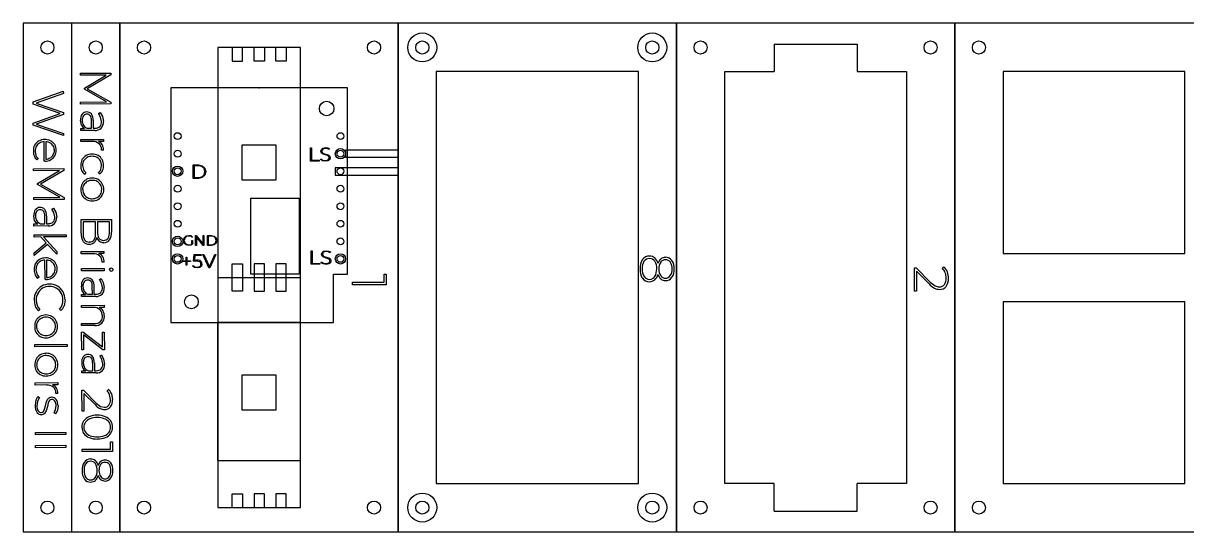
# Model space of a CAD drawing. Extents: x -5 to 331, y 578 to 652.
# Drawn here: x -5.4 to 163.2, y 578.4 to 652.1 of the extents above; entities that cross this region are included whole.
import ezdxf

# ---------------------------------------------------------------- set-up
doc = ezdxf.new("R2010")
doc.units = 0
for name, color, linetype in [('BACK_BORDER', 7, 'CONTINUOUS'), ('BORDER', 7, 'CONTINUOUS'), ('ENGRAVE-SCREWS', 1, 'CONTINUOUS'), ('GRID_LED', 3, 'CONTINUOUS'), ('GRID_LED_BOTTOM', 3, 'CONTINUOUS'), ('GRID_LED_TOP', 3, 'CONTINUOUS'), ('LDR_SIDE', 1, 'CONTINUOUS'), ('LED_STRIP12MM', 4, 'CONTINUOUS'), ('SCREWS-HOLE_BORDER', 3, 'CONTINUOUS'), ('TEXT', 6, 'CONTINUOUS'), ('WEMOS3', 25, 'CONTINUOUS')]:
    doc.layers.add(name, color=color, linetype=linetype)

msp = doc.modelspace()

# ---------------------------------------------------------------- linework, layer by layer
at = {"layer": 'BACK_BORDER'}
msp.add_line((1.63, 652.05), (1.63, 578.39), dxfattribs=at)
at = {"layer": 'BORDER'}
for p, q in [((-5.37, 652.05), (-5.37, 578.39)), ((8.63, 652.05), (-5.37, 652.05)), ((8.63, 578.39), (8.63, 652.05)), ((8.63, 652.05), (8.63, 578.39)), ((48.96, 652.05), (8.63, 652.05)), ((48.96, 652.05), (48.96, 578.39)), ((89.29, 652.05), (48.96, 652.05)), ((48.96, 578.39), (48.96, 652.05)), ((89.29, 578.39), (89.29, 652.05)), ((89.29, 652.05), (89.29, 578.39)), ((129.62, 652.05), (89.29, 652.05)), ((129.62, 578.39), (129.62, 652.05)), ((129.62, 652.05), (129.62, 578.39)), ((169.95, 652.05), (129.62, 652.05)), ((-5.37, 578.39), (8.63, 578.39)), ((8.63, 578.39), (48.96, 578.39)), ((48.96, 578.39), (89.29, 578.39)), ((89.29, 578.39), (129.62, 578.39)), ((129.62, 578.39), (169.95, 578.39))]:
    msp.add_line(p, q, dxfattribs=at)
at = {"layer": 'ENGRAVE-SCREWS'}
for centre in [(52.46, 648.55), (85.79, 648.55), (52.46, 581.89), (85.79, 581.89)]:
    msp.add_circle(centre, 2.1, dxfattribs=at)
at = {"layer": 'GRID_LED'}
for p, q in [((162.95, 645.05), (136.62, 645.05)), ((136.62, 645.05), (136.62, 618.72)), ((162.95, 618.72), (162.95, 645.05)), ((136.62, 618.72), (162.95, 618.72)), ((162.95, 611.72), (136.62, 611.72)), ((136.62, 611.72), (136.62, 585.39)), ((162.95, 585.39), (162.95, 611.72)), ((136.62, 585.39), (162.95, 585.39))]:
    msp.add_line(p, q, dxfattribs=at)
at = {"layer": 'GRID_LED_BOTTOM'}
for p, q in [((103.47, 649.05), (103.47, 645.05)), ((103.47, 649.05), (115.47, 649.05)), ((115.47, 649.05), (115.47, 645.05)), ((96.29, 585.39), (96.29, 645.05)), ((96.29, 645.05), (103.47, 645.05)), ((115.47, 645.05), (122.62, 645.05)), ((122.62, 645.05), (122.62, 585.39)), ((103.47, 585.39), (96.29, 585.39)), ((103.47, 581.39), (103.47, 585.39)), ((115.47, 581.39), (115.47, 585.39)), ((122.62, 585.39), (115.47, 585.39)), ((103.47, 581.39), (115.47, 581.39))]:
    msp.add_line(p, q, dxfattribs=at)
at = {"layer": 'GRID_LED_TOP'}
for p, q in [((54.46, 645.05), (54.46, 585.39)), ((83.79, 645.05), (54.46, 645.05)), ((83.79, 585.39), (83.79, 645.05)), ((54.46, 585.39), (83.79, 585.39))]:
    msp.add_line(p, q, dxfattribs=at)
at = {"layer": 'LDR_SIDE'}
for p, q in [((41.35, 633.66), (41.35, 632.65)), ((48.96, 633.66), (41.35, 633.66)), ((41.35, 632.65), (48.96, 632.65)), ((48.96, 632.65), (48.96, 633.66)), ((39.85, 631.12), (39.85, 630.05)), ((48.96, 631.12), (39.85, 631.12)), ((48.96, 630.05), (48.96, 631.12)), ((39.85, 630.05), (48.96, 630.05))]:
    msp.add_line(p, q, dxfattribs=at)
at = {"layer": 'LED_STRIP12MM'}
for p, q in [((22.81, 648.55), (22.81, 581.89)), ((34.81, 648.55), (22.81, 648.55)), ((34.81, 648.55), (22.81, 648.55)), ((24.91, 648.55), (24.91, 646.55)), ((26.41, 646.55), (26.41, 648.55)), ((28.07, 646.55), (28.07, 648.55)), ((29.57, 648.55), (29.57, 646.55)), ((31.22, 646.55), (31.22, 648.55)), ((32.72, 648.55), (32.72, 646.55)), ((34.81, 581.89), (34.81, 648.55)), ((24.91, 646.55), (26.41, 646.55)), ((29.57, 646.55), (28.07, 646.55)), ((32.72, 646.55), (31.22, 646.55)), ((31.3, 634.39), (26.3, 634.39)), ((26.3, 634.39), (26.3, 629.39)), ((31.3, 629.39), (31.3, 634.39)), ((26.3, 629.39), (31.3, 629.39)), ((24.91, 617.22), (26.41, 617.22)), ((24.91, 613.22), (24.91, 617.22)), ((26.41, 617.22), (26.41, 613.22)), ((28.07, 617.22), (28.07, 613.22)), ((29.57, 617.22), (28.07, 617.22)), ((29.57, 613.22), (29.57, 617.22)), ((31.22, 617.22), (31.22, 613.22)), ((32.72, 617.22), (31.22, 617.22)), ((32.72, 613.22), (32.72, 617.22)), ((22.81, 615.22), (34.82, 615.22)), ((26.41, 613.22), (24.91, 613.22)), ((28.07, 613.22), (29.57, 613.22)), ((31.22, 613.22), (32.72, 613.22)), ((31.3, 601.06), (26.3, 601.06)), ((26.3, 601.06), (26.3, 596.06)), ((31.3, 596.06), (31.3, 601.06)), ((26.3, 596.06), (31.3, 596.06)), ((24.91, 583.89), (26.41, 583.89)), ((24.91, 581.89), (24.91, 583.89)), ((26.41, 583.89), (26.41, 581.89)), ((28.07, 583.89), (28.07, 581.89)), ((29.57, 583.89), (28.07, 583.89)), ((29.57, 581.89), (29.57, 583.89)), ((31.22, 583.89), (31.22, 581.89)), ((32.72, 583.89), (31.22, 583.89)), ((32.72, 581.89), (32.72, 583.89)), ((22.81, 581.89), (34.81, 581.89)), ((22.81, 581.89), (34.81, 581.89))]:
    msp.add_line(p, q, dxfattribs=at)
at = {"layer": 'SCREWS-HOLE_BORDER'}
for centre in [(-1.87, 648.55), (5.13, 648.55), (12.13, 648.55), (45.46, 648.55), (52.46, 648.55), (85.79, 648.55), (92.79, 648.55), (126.12, 648.55), (133.12, 648.55), (-1.87, 581.89), (5.13, 581.89), (12.13, 581.89), (45.46, 581.89), (52.46, 581.89), (85.79, 581.89), (92.79, 581.89), (126.12, 581.89), (133.12, 581.89)]:
    msp.add_circle(centre, 0.95, dxfattribs=at)
at = {"layer": 'TEXT'}
for p, q in [((2.91, 644.81), (7.3, 644.84)), ((2.91, 644.52), (2.91, 644.81)), ((6.65, 644.53), (2.91, 644.52)), ((3.49, 642.65), (6.65, 644.53)), ((7.3, 644.57), (3.9, 642.57)), ((7.3, 644.84), (7.3, 644.57)), ((3.49, 642.51), (3.49, 642.65)), ((6.7, 640.69), (3.49, 642.51)), ((3.9, 642.57), (7.32, 640.63)), ((-3.95, 640.68), (0.43, 642.2)), ((0.44, 641.88), (-3.51, 640.5)), ((0.43, 642.2), (0.44, 641.88)), ((-3.94, 640.33), (-3.95, 640.68)), ((0, 639), (-3.94, 640.33)), ((-3.51, 640.5), (0.46, 639.14)), ((0.46, 639.14), (0.46, 638.84)), ((2.93, 640.64), (6.7, 640.69)), ((2.93, 640.34), (2.93, 640.64)), ((7.32, 640.36), (2.93, 640.34)), ((5.54, 638.97), (5.78, 639.11)), ((5.78, 639.11), (6.11, 638.54)), ((7.32, 640.63), (7.32, 640.36)), ((-3.93, 637.59), (0, 639)), ((-3.92, 637.27), (-3.93, 637.59)), ((0.46, 638.84), (-3.49, 637.43)), ((-3.49, 637.43), (0.48, 636.1)), ((3.05, 637.28), (2.94, 638.01)), ((4.52, 636.85), (4.52, 637.96)), ((4.76, 637.97), (4.76, 636.85)), ((5.84, 638.46), (5.54, 638.97)), ((5.98, 637.84), (5.84, 638.46)), ((6.11, 638.54), (6.25, 637.81)), ((0.48, 635.81), (-3.92, 637.27)), ((0.48, 636.1), (0.48, 635.81)), ((2.95, 636.52), (2.95, 636.82)), ((2.95, 636.82), (3.52, 636.82)), ((5.01, 636.53), (2.95, 636.52)), ((3.9, 636.85), (4.52, 636.85)), ((4.76, 636.85), (5.04, 636.86)), ((-2.34, 632.07), (-2.36, 634.92)), ((-2.12, 634.89), (-2.1, 632.37)), ((2.96, 635.22), (6.24, 635.23)), ((2.96, 634.92), (2.96, 635.22)), ((4.67, 634.93), (2.96, 634.92)), ((6.24, 634.94), (5.51, 634.93)), ((6.24, 635.23), (6.24, 634.94)), ((-3.65, 633.5), (-3.54, 632.9)), ((-3.18, 632.45), (-3.4, 632.28)), ((3.86, 632.62), (3.38, 632.13)), ((5.95, 633.69), (5.97, 633.77)), ((6.27, 633.69), (5.95, 633.69)), ((-3.88, 630.98), (0.51, 631.01)), ((-3.88, 630.68), (-3.88, 630.98)), ((-0.14, 630.71), (-3.88, 630.68)), ((-3.29, 628.84), (-0.14, 630.71)), ((0.52, 630.74), (-2.89, 628.73)), ((-2.23, 632.07), (-2.34, 632.07)), ((0.51, 631.01), (0.52, 630.74)), ((3.22, 631.45), (3.36, 630.86)), ((5.88, 630.87), (5.98, 631.47)), ((3.71, 630.42), (3.55, 630.21)), ((5.66, 630.22), (5.5, 630.43)), ((-3.29, 628.68), (-3.29, 628.84)), ((-0.08, 626.86), (-3.29, 628.68)), ((-2.89, 628.73), (0.54, 626.81)), ((-3.85, 626.8), (-0.08, 626.86)), ((-3.85, 626.5), (-3.85, 626.8)), ((0.54, 626.54), (-3.85, 626.5)), ((0.54, 626.81), (0.54, 626.54)), ((-3.72, 623.44), (-3.83, 624.17)), ((-2.25, 623.02), (-2.26, 624.13)), ((-2.01, 624.13), (-2.01, 623.02)), ((-1.23, 625.14), (-0.99, 625.28)), ((-0.93, 624.63), (-1.23, 625.14)), ((-0.99, 625.28), (-0.66, 624.71)), ((-0.79, 624.01), (-0.93, 624.63)), ((-0.66, 624.71), (-0.52, 623.98)), ((-3.82, 622.68), (-3.82, 622.98)), ((-3.82, 622.98), (-3.25, 622.98)), ((-1.76, 622.7), (-3.82, 622.68)), ((-2.87, 623.01), (-2.25, 623.02)), ((-2.01, 623.02), (-1.73, 623.02)), ((3.01, 623.62), (7.4, 623.64)), ((3.02, 621.66), (3.01, 623.62)), ((5.1, 623.3), (3.29, 623.29)), ((3.29, 623.29), (3.29, 621.67)), ((5.11, 621.67), (5.1, 623.3)), ((7.14, 623.31), (5.37, 623.3)), ((5.37, 623.3), (5.38, 621.81)), ((7.14, 621.82), (7.14, 623.31)), ((7.4, 623.64), (7.41, 621.79)), ((-3.81, 621.38), (0.85, 621.41)), ((-3.81, 621.08), (-3.81, 621.38)), ((-2.83, 621.09), (-3.81, 621.08)), ((-2.07, 620.23), (-2.83, 621.09)), ((0.85, 621.12), (-2.45, 621.09)), ((-2.45, 621.09), (-0.51, 618.99)), ((0.85, 621.41), (0.85, 621.12)), ((-3.79, 618.81), (-2.07, 620.23)), ((-1.85, 619.99), (-3.79, 618.43)), ((-3.79, 618.43), (-3.79, 618.81)), ((-0.51, 618.59), (-1.85, 619.99)), ((-0.51, 618.99), (-0.51, 618.59)), ((3.04, 618.98), (6.32, 619)), ((3.04, 618.66), (3.04, 618.98)), ((6.32, 619), (6.32, 618.7)), ((-2.22, 614.91), (-2.24, 617.73)), ((-1.99, 617.73), (-1.98, 615.21)), ((4.75, 618.66), (3.04, 618.66)), ((6.32, 618.7), (5.59, 618.69)), ((6.03, 617.45), (6.05, 617.5)), ((6.35, 617.45), (6.03, 617.45)), ((-3.53, 616.34), (-3.42, 615.75)), ((3.05, 616.51), (6.33, 616.53)), ((3.05, 616.19), (3.05, 616.51)), ((6.33, 616.2), (3.05, 616.19)), ((6.33, 616.53), (6.33, 616.2)), ((7.11, 616.37), (7.2, 616.53)), ((7.2, 616.18), (7.11, 616.37)), ((7.2, 616.53), (7.38, 616.62)), ((7.39, 616.1), (7.2, 616.18)), ((7.38, 616.62), (7.55, 616.54)), ((7.55, 616.18), (7.39, 616.1)), ((7.55, 616.54), (7.63, 616.37)), ((7.63, 616.37), (7.55, 616.18)), ((46.91, 614.53), (46.91, 615.7)), ((46.91, 615.7), (47.24, 615.7)), ((47.24, 615.7), (47.24, 614.17)), ((123.8, 613.26), (123.8, 616.63)), ((123.8, 616.63), (124.04, 616.63)), ((124.04, 616.63), (126.08, 614.55)), ((125.9, 614.31), (124.1, 616.12)), ((124.1, 616.12), (124.1, 613.26)), ((127.83, 616.51), (128.04, 616.75)), ((-3.06, 615.29), (-3.28, 615.12)), ((-2.11, 614.91), (-2.22, 614.91)), ((3.17, 613.23), (3.06, 613.97)), ((4.64, 612.81), (4.63, 613.92)), ((4.88, 613.92), (4.88, 612.81)), ((5.66, 614.93), (5.9, 615.09)), ((5.96, 614.41), (5.66, 614.93)), ((5.9, 615.09), (6.23, 614.5)), ((6.1, 613.79), (5.96, 614.41)), ((6.23, 614.5), (6.37, 613.76)), ((42.36, 614.17), (42.36, 614.53)), ((42.36, 614.53), (46.91, 614.53)), ((47.24, 614.17), (42.36, 614.17)), ((126.08, 614.55), (126.78, 614.01)), ((3.07, 612.77), (3.64, 612.78)), ((3.07, 612.47), (3.07, 612.77)), ((5.13, 612.48), (3.07, 612.47)), ((4.01, 612.8), (4.64, 612.81)), ((4.88, 612.81), (5.15, 612.81)), ((124.1, 613.26), (123.8, 613.26)), ((-2.95, 610.6), (-3.16, 610.41)), ((0.09, 610.43), (-0.13, 610.62)), ((0.68, 611.98), (0.55, 611.11)), ((3.07, 611.17), (6.35, 611.19)), ((3.08, 610.88), (3.07, 611.17)), ((4.81, 610.88), (3.08, 610.88)), ((6.36, 610.89), (5.65, 610.89)), ((6.35, 611.19), (6.36, 610.89)), ((3.09, 608.54), (4.96, 608.55)), ((3.09, 608.25), (3.09, 608.54)), ((4.99, 608.26), (3.09, 608.25)), ((3.09, 607.32), (3.28, 607.33)), ((3.11, 604.72), (3.09, 607.32)), ((3.28, 607.33), (6.11, 605.17)), ((6.11, 605.17), (6.1, 607.31)), ((6.1, 607.31), (6.37, 607.31)), ((6.37, 607.31), (6.39, 604.76)), ((-3.7, 605.5), (0.97, 605.53)), ((-3.69, 605.2), (-3.7, 605.5)), ((0.97, 605.53), (0.97, 605.23)), ((6.17, 604.76), (3.34, 606.92)), ((3.34, 606.92), (3.35, 604.72)), ((0.97, 605.23), (-3.69, 605.2)), ((3.35, 604.72), (3.11, 604.72)), ((5.71, 603.84), (5.96, 604)), ((5.96, 604), (6.28, 603.41)), ((6.39, 604.76), (6.17, 604.76)), ((4.69, 601.72), (4.69, 602.83)), ((4.93, 602.86), (4.94, 601.72)), ((6.15, 602.7), (6.01, 603.33)), ((6.28, 603.41), (6.42, 602.68)), ((3.12, 601.71), (3.69, 601.72)), ((3.12, 601.39), (3.12, 601.71)), ((5.18, 601.4), (3.12, 601.39)), ((4.07, 601.72), (4.69, 601.72)), ((4.94, 601.72), (5.21, 601.72)), ((-3.66, 599.97), (-0.38, 599.99)), ((-3.66, 599.64), (-3.66, 599.97)), ((-1.95, 599.65), (-3.66, 599.64)), ((-0.38, 599.69), (-1.11, 599.69)), ((-0.38, 599.99), (-0.38, 599.69)), ((3.15, 595.86), (3.13, 598.89)), ((3.13, 598.89), (3.35, 598.89)), ((3.35, 598.89), (5.2, 597.03)), ((6.77, 598.8), (6.96, 599.02)), ((-3.56, 597.39), (-3.26, 597.96)), ((-3.29, 597.29), (-3.39, 596.63)), ((-3.02, 597.83), (-3.29, 597.29)), ((-3.26, 597.96), (-3.02, 597.83)), ((-2.14, 596.64), (-2.01, 597.27)), ((-1.77, 597.08), (-1.87, 596.54)), ((-1.58, 597.41), (-1.77, 597.08)), ((-0.66, 598.42), (-0.64, 598.5)), ((-0.34, 598.42), (-0.66, 598.42)), ((5.04, 596.82), (3.41, 598.43)), ((3.41, 598.43), (3.42, 595.86)), ((5.2, 597.03), (5.83, 596.55)), ((7.26, 597.53), (7.15, 598.26)), ((7.42, 598.4), (7.56, 597.51)), ((-2.44, 595.8), (-2.27, 596.13)), ((-2.27, 596.13), (-2.14, 596.64)), ((-2.03, 595.91), (-2.27, 595.53)), ((-1.87, 596.54), (-2.03, 595.91)), ((-0.89, 595.62), (-0.68, 596.08)), ((-0.64, 595.49), (-0.89, 595.62)), ((-0.68, 596.08), (-0.6, 596.63)), ((-0.43, 596), (-0.64, 595.49)), ((-0.33, 596.63), (-0.43, 596)), ((3.42, 595.86), (3.15, 595.86)), ((5.83, 596.55), (6.37, 596.42)), ((-3.61, 592.76), (0.79, 592.79)), ((-3.6, 592.43), (-3.61, 592.76)), ((0.79, 592.46), (-3.6, 592.43)), ((0.79, 592.79), (0.79, 592.46)), ((-3.59, 590.89), (0.8, 590.92)), ((-3.59, 590.56), (-3.59, 590.89)), ((0.8, 590.59), (-3.59, 590.56)), ((0.8, 590.92), (0.8, 590.59)), ((3.18, 590.33), (7.27, 590.35)), ((3.18, 590), (3.18, 590.33)), ((7.27, 590.35), (7.26, 591.43)), ((7.26, 591.43), (7.56, 591.43)), ((7.56, 591.43), (7.57, 590.02)), ((7.57, 590.02), (3.18, 590))]:
    msp.add_line(p, q, dxfattribs=at)
for centre, radius, start, end in [((3.81, 638.39), 0.822, 88.7255, 143.1148), ((3.83, 638.28), 0.924, 42.9071, 90.1522), ((4.36, 638.12), 1.43, 147.9661, 184.5196), ((4.17, 638.05), 1.01, 144.2524, 185.0214), ((4.27, 637.91), 1.11, 177.4307, 214.4121), ((3.85, 638.25), 0.63, 88.7141, 142.5365), ((3.85, 638.2), 0.679, 43.1564, 89.4768), ((3.35, 638.06), 1.17, 355.3093, 31.2382), ((3.29, 638.09), 1.48, 355.3097, 34.0901), ((4.99, 637.75), 0.994, 319.0105, 4.6778), ((4.95, 637.72), 1.3, 318.6573, 4.0516), ((4.14, 637.91), 1.25, 210.2002, 240.358), ((4.26, 637.87), 1.08, 212.9154, 250.3233), ((5.1, 637.72), 1.19, 265.5147, 313.9236), ((5.09, 637.82), 0.969, 266.7271, 312.0182), ((-2.01, 633.63), 1.89, 156.1627, 184.0431), ((-2.2, 633.47), 1.79, 121.7954, 149.0202), ((-2.15, 633.54), 1.5, 153.4684, 181.358), ((-2.46, 633.7), 1.15, 120.0543, 154.0344), ((-2.26, 633.35), 1.87, 90.6053, 118.2828), ((-2.23, 633.39), 1.53, 94.7417, 121.5632), ((-2.26, 633.43), 1.79, 61.8931, 90.8499), ((-2.14, 633.59), 1.31, 59.1, 89.1951), ((-2, 633.73), 1.11, 29.3983, 61.4172), ((-2.18, 633.55), 1.65, 34.0039, 62.2643), ((-2.12, 633.65), 1.26, 0.2048, 29.8525), ((-2.25, 633.64), 1.66, 0.6178, 30.0606), ((4.74, 633.59), 1.34, 49.444, 93.2649), ((5.08, 633.81), 1.2, 33.5318, 69.0445), ((4.87, 633.8), 1.1, 358.5449, 47.5152), ((4.5, 633.67), 1.77, 0.6464, 27.0527), ((-2.52, 633.38), 1.38, 175.0718, 203.9243), ((-2.56, 633.29), 1.31, 200.764, 230.0356), ((-2.47, 633.37), 1.17, 203.439, 232.1873), ((-2.18, 633.57), 1.5, 268.0609, 301.6952), ((-2.24, 634.02), 1.66, 274.8717, 298.4643), ((-2.5, 633.97), 1.76, 306.764, 327.523), ((-1.93, 633.47), 1.29, 294.5453, 330.8177), ((-2.05, 633.62), 1.19, 330.0536, 1.5203), ((-2.25, 633.65), 1.66, 330.7549, 0.1978), ((4.7, 631.56), 1.73, 154.9962, 183.6539), ((4.67, 631.37), 1.79, 121.6667, 148.8915), ((4.61, 631.24), 1.87, 90.4766, 118.1541), ((4.58, 631.17), 1.61, 89.3769, 116.239), ((4.62, 631.32), 1.79, 61.7645, 90.7213), ((4.63, 631.17), 1.61, 64.3193, 91.1813), ((4.62, 631.42), 1.4, 31.0049, 59.5533), ((4.69, 631.52), 1.58, 29.7488, 60.8095), ((4.52, 631.45), 1.76, 0.482, 29.0168), ((4.57, 631.32), 1.6, 175.3655, 202.0467), ((4.19, 631.25), 1.22, 205.6716, 238.5269), ((4.69, 631.46), 1.47, 153.0671, 180.4997), ((4.35, 631.31), 1.09, 204.4907, 234.2553), ((4.84, 631.39), 1.16, 304.7145, 333.4719), ((5.14, 631.15), 1.07, 299.5899, 337.3279), ((4.51, 631.46), 1.47, 0.0585, 27.4912), ((4.67, 631.43), 1.61, 334.3193, 1.1813), ((4.68, 627.87), 1.79, 121.6667, 148.8915), ((4.49, 628.06), 1.21, 118.6779, 151.8804), ((4.63, 627.75), 1.87, 90.4766, 118.1541), ((4.58, 627.86), 1.43, 88.5815, 117.966), ((4.63, 627.83), 1.79, 61.7645, 90.7213), ((4.65, 627.68), 1.61, 64.3193, 91.1813), ((4.44, 627.72), 1.67, 33.3803, 57.1779), ((4.71, 628.03), 1.58, 29.7488, 60.8095), ((4.66, 628.08), 1.67, 154.463, 184.1872), ((4.72, 627.86), 1.73, 176.9043, 205.562), ((4.34, 628.02), 1.11, 146.1462, 183.1276), ((4.46, 627.94), 1.22, 179.2072, 212.6356), ((4.42, 627.85), 1.15, 209.9256, 243.9058), ((4.54, 628.17), 1.58, 301.3481, 325.937), ((4.68, 628), 1.32, 358.4734, 29.0763), ((4.53, 627.96), 1.47, 333.0671, 0.4997), ((4.62, 627.98), 1.68, 359.8038, 29.695), ((4.54, 627.97), 1.76, 331.5414, 0.0762), ((4.89, 628.27), 2.08, 213.6001, 236.9581), ((4.57, 628.19), 1.85, 244.0658, 271.8143), ((4.63, 628.06), 1.43, 240.4361, 269.9852), ((4.59, 628.26), 1.63, 271.3899, 298.2372), ((4.68, 628.11), 1.78, 268.1718, 297.0647), ((4.55, 628.05), 1.79, 301.6667, 328.8915), ((-2.41, 624.29), 1.43, 148.0948, 184.6483), ((-2.96, 624.55), 0.822, 88.8541, 143.2434), ((-2.61, 624.21), 1.01, 144.381, 185.1501), ((-2.5, 624.07), 1.11, 177.5593, 214.5407), ((-2.93, 624.42), 0.63, 88.8428, 142.6652), ((-2.94, 624.45), 0.924, 43.0358, 90.2808), ((-2.92, 624.37), 0.679, 43.2851, 89.6055), ((-3.43, 624.22), 1.17, 355.4379, 31.3669), ((-3.48, 624.25), 1.48, 355.4384, 34.2187), ((-1.78, 623.92), 0.994, 319.1392, 4.8065), ((-1.82, 623.89), 1.3, 318.786, 4.1803), ((-2.64, 624.07), 1.25, 210.3289, 240.4867), ((-2.51, 624.03), 1.08, 213.044, 250.4519), ((-1.67, 623.89), 1.19, 265.6434, 314.0523), ((-1.68, 623.99), 0.969, 266.8557, 312.1468), ((4.95, 621.5), 1.93, 175.0693, 212.9614), ((4.92, 621.52), 1.63, 174.9517, 210.6641), ((4.14, 621.12), 0.757, 214.85, 274.4263), ((4.25, 621.17), 0.805, 266.2471, 323.8615), ((3.26, 621.57), 1.86, 332.1398, 3.3608), ((4.11, 621.13), 1.17, 314.013, 353.4151), ((6.29, 621.35), 1.07, 199.3256, 234.0013), ((6.99, 621.74), 1.61, 177.2974, 210.5149), ((6.24, 621.38), 0.788, 216.1597, 273.1165), ((6.3, 621.37), 0.773, 268.7717, 324.9167), ((6.35, 621.2), 0.933, 267.6853, 326.0031), ((5.53, 621.73), 1.61, 330.0434, 3.2609), ((5.67, 621.66), 1.74, 325.9987, 4.5228), ((4.12, 621.02), 0.981, 216.0543, 272.8619), ((4.23, 621.15), 1.11, 267.0602, 309.1358), ((6.27, 621.26), 0.989, 231.5615, 272.1268), ((-1.83, 616.46), 1.95, 156.6358, 183.5701), ((-2.08, 616.31), 1.79, 121.7954, 149.0202), ((-2.34, 616.54), 1.15, 120.0543, 154.0344), ((-2.14, 616.19), 1.87, 90.6053, 118.2828), ((-2.25, 616.51), 1.22, 89.3358, 122.7642), ((-2.13, 616.27), 1.79, 61.8931, 90.8499), ((-2.01, 616.43), 1.31, 59.1, 89.1951), ((-1.87, 616.57), 1.11, 29.3983, 61.4172), ((-2.06, 616.39), 1.65, 34.0039, 62.2643), ((-2, 616.49), 1.26, 0.2048, 29.8525), ((-2.12, 616.48), 1.66, 0.6178, 30.0606), ((4.86, 617.34), 1.33, 50.9119, 94.752), ((5.1, 617.54), 1.25, 32.2845, 67.0711), ((4.89, 617.53), 1.16, 358.604, 46.1731), ((4.78, 617.46), 1.57, 359.8663, 28.7644), ((86.08, 616.63), 2.07, 145.2692, 184.868), ((86.28, 616.57), 1.97, 149.3732, 183.2841), ((85.35, 617.15), 1.18, 88.8495, 145.6611), ((85.36, 617.01), 0.956, 89.3105, 143.8196), ((85.41, 617.15), 1.18, 50.3424, 91.4706), ((85.39, 617.01), 0.956, 36.1804, 90.6895), ((85.1, 616.93), 1.55, 12.9764, 46.9869), ((84.47, 616.57), 1.97, 356.7159, 30.6268), ((87.75, 616.97), 1.18, 127.5701, 165.0498), ((88.2, 616.57), 1.47, 144.4008, 184.1819), ((87.67, 616.98), 0.806, 88.5602, 146.5454), ((87.68, 617.15), 0.992, 89.1737, 130.7925), ((87.74, 617.06), 1.09, 35.7752, 92.5828), ((87.72, 616.93), 0.859, 35.3625, 91.5074), ((86.91, 616.53), 1.75, 357.5421, 30.5304), ((87.03, 616.6), 1.94, 355.7563, 34.2804), ((-2.23, 616.23), 1.54, 175.8, 202.5079), ((-2.53, 616.08), 1.22, 201.6002, 231.9841), ((-2.03, 616.38), 1.5, 153.4684, 181.358), ((-2.35, 616.21), 1.17, 203.439, 232.1873), ((-2.13, 616.58), 1.42, 304.2584, 330.0286), ((-1.99, 616.44), 1.51, 298.266, 329.8851), ((-1.93, 616.46), 1.19, 330.0536, 1.5203), ((-2.12, 616.49), 1.66, 330.7549, 0.1978), ((86.08, 616.28), 2.07, 175.132, 214.7308), ((86.18, 616.35), 1.86, 176.5594, 211.5131), ((84.57, 616.35), 1.86, 328.4869, 3.4406), ((85.21, 615.96), 1.43, 311.5588, 348.478), ((87.74, 615.93), 1.16, 192.6335, 232.3089), ((88.32, 616.39), 1.59, 177.3409, 214.0763), ((87.66, 615.9), 0.771, 212.0113, 272.8831), ((87.73, 615.9), 0.771, 267.1169, 327.9887), ((87.07, 616.39), 1.59, 325.9237, 2.6591), ((87.12, 616.32), 1.85, 324.8609, 4.3866), ((126.7, 615.27), 1.68, 22.3538, 47.6303), ((126.74, 615.26), 1.98, 23.9085, 49.03), ((126.17, 615.19), 2.2, 357.6785, 19.1754), ((125.27, 615.05), 3.44, 0.2117, 17.0196), ((-1.57, 612.08), 2.2, 120.9223, 151.7717), ((-1.57, 612.04), 2.22, 89.746, 120.4224), ((-1.6, 612.14), 1.8, 88.7379, 122.3257), ((-2.07, 616.66), 1.74, 268.8207, 297.4436), ((-2.12, 616.87), 1.66, 274.8717, 298.4643), ((-1.54, 611.97), 2.3, 60.9001, 90.5627), ((-1.5, 612.23), 1.71, 57.6467, 92.1207), ((-1.53, 612.08), 2.2, 29.0439, 59.8933), ((4.43, 614.09), 1.38, 147.2763, 185.2095), ((3.93, 614.34), 0.822, 88.7255, 143.1148), ((4.28, 614), 1.01, 144.2524, 185.0214), ((4.39, 613.86), 1.11, 177.4307, 214.4121), ((3.96, 614.21), 0.63, 88.7141, 142.5365), ((3.95, 614.24), 0.924, 42.9071, 90.1522), ((3.97, 614.16), 0.679, 43.1564, 89.4768), ((3.46, 614.02), 1.17, 355.3093, 31.2382), ((3.41, 614.04), 1.48, 355.3097, 34.0901), ((5.11, 613.71), 0.994, 319.0105, 4.6778), ((5.07, 613.67), 1.3, 318.6573, 4.0516), ((85.35, 615.77), 1.18, 214.3389, 271.1505), ((85.36, 615.86), 0.909, 212.393, 271.0055), ((85.39, 615.86), 0.909, 268.9945, 327.607), ((85.36, 615.8), 1.2, 270.6495, 311.4256), ((87.68, 615.76), 0.992, 229.2075, 270.8263), ((87.73, 615.85), 1.08, 268.2059, 326.3933), ((127.86, 615.93), 2.54, 219.6442, 242.5007), ((127.43, 615.34), 1.48, 243.8673, 268.0603), ((127.42, 614.8), 0.935, 267.6541, 319.8449), ((127.46, 614.71), 1.21, 267.8276, 319.4311), ((126.84, 615.02), 1.54, 327.3519, 2.7853), ((126.8, 615), 1.91, 325.6838, 2.0275), ((-1.46, 612.04), 2.32, 152.3421, 182.2897), ((-1.7, 612.01), 1.8, 148.4899, 182.0777), ((-1.72, 612.19), 1.7, 119.8055, 153.2567), ((-1.42, 612.12), 1.76, 28.9934, 61.8222), ((-1.66, 612), 2.04, 359.3889, 28.7693), ((-1.64, 612.04), 2.32, 358.5259, 28.4735), ((4.25, 613.86), 1.25, 210.2002, 240.358), ((4.38, 613.82), 1.08, 212.9154, 250.3233), ((5.22, 613.67), 1.19, 265.5147, 313.9236), ((5.21, 613.78), 0.969, 266.7271, 312.0182), ((127.43, 615.1), 1.6, 242.5327, 269.3948), ((-1.44, 611.88), 2.33, 178.4238, 200.1531), ((-1.98, 611.72), 1.77, 201.2172, 228.0298), ((-1.64, 611.92), 1.86, 179.1031, 225.3153), ((-1.46, 611.89), 1.84, 316.3863, 2.8157), ((-1.11, 611.73), 1.77, 312.7858, 339.5984), ((4.89, 609.64), 1.25, 45.9692, 93.8361), ((5.07, 609.68), 1.34, 32.4838, 64.1), ((4.88, 609.7), 1.21, 357.0769, 43.4476), ((4.4, 609.54), 1.99, 1.3153, 25.511), ((-2.05, 608.25), 1.67, 154.5916, 184.3158), ((-2.02, 608.04), 1.79, 121.7954, 149.0202), ((-2.31, 608.18), 1.16, 147.1759, 182.3552), ((-2.28, 608.25), 1.15, 116.7812, 150.7613), ((-2.08, 607.92), 1.87, 90.6053, 118.2828), ((-2.15, 608.27), 1.19, 87.686, 123.2666), ((-2.07, 608), 1.79, 61.8931, 90.8499), ((-2.05, 608.12), 1.34, 59.5202, 92.2265), ((-2.17, 607.93), 1.58, 34.7499, 59.3388), ((-2, 608.2), 1.58, 29.8775, 60.9381), ((-2.1, 608.16), 1.39, 359.4066, 28.4005), ((-2.09, 608.15), 1.68, 359.9325, 29.8237), ((5.01, 609.8), 1.24, 267.6228, 310.8763), ((5.07, 609.55), 1.03, 317.4236, 5.0834), ((5.06, 609.54), 1.33, 315.8037, 2.2536), ((-1.99, 608.04), 1.73, 177.033, 205.6907), ((-1.81, 608.44), 2.08, 213.7288, 237.0868), ((-2.31, 608.1), 1.16, 178.4604, 213.6397), ((-2.28, 608.03), 1.15, 210.0543, 244.0344), ((-2.05, 608.15), 1.34, 268.5891, 301.2954), ((-2.17, 608.35), 1.58, 301.4767, 326.0657), ((-2.16, 608.23), 1.79, 301.7954, 329.0202), ((-2.1, 608.11), 1.39, 332.4151, 1.409), ((-2.17, 608.14), 1.76, 331.6701, 0.2049), ((5.1, 609.57), 1.32, 264.8231, 313.5073), ((-2.08, 608.35), 1.87, 242.5328, 270.2103), ((-2.14, 608), 1.19, 237.549, 273.1296), ((-2.08, 608.27), 1.79, 269.9656, 298.9224), ((-2.14, 602.65), 1.57, 119.8599, 150.9556), ((-2.18, 602.68), 1.21, 118.8065, 152.009), ((-2.04, 602.36), 1.87, 90.6053, 118.2828), ((-2.09, 602.48), 1.43, 88.7101, 118.0947), ((-2.03, 602.45), 1.79, 61.8931, 90.8499), ((-2.02, 602.29), 1.61, 64.448, 91.31), ((-2.23, 602.34), 1.67, 33.509, 57.3066), ((-1.83, 602.77), 1.41, 27.9595, 62.8561), ((4.48, 603), 1.38, 147.2763, 185.2095), ((3.98, 603.25), 0.822, 88.7255, 143.1148), ((4.02, 603.06), 0.694, 89.3733, 136.8522), ((4.01, 603.15), 0.924, 42.9071, 90.1522), ((4.07, 603.16), 0.589, 39.3455, 93.2878), ((3.49, 602.97), 1.44, 355.7837, 34.4275), ((4.96, 603.06), 1.08, 14.3823, 46.3131), ((-2.01, 602.69), 1.67, 154.5916, 184.3158), ((-1.89, 602.49), 1.79, 177.5505, 205.1732), ((-2.32, 602.63), 1.11, 146.2748, 183.2563), ((-2.21, 602.56), 1.22, 179.3358, 212.7642), ((-1.99, 602.62), 1.32, 358.602, 29.205), ((-2.14, 602.57), 1.47, 333.1957, 0.6284), ((-2.05, 602.59), 1.68, 359.9325, 29.8237), ((-2.21, 602.61), 1.85, 332.334, 359.541), ((4.95, 602.81), 1.84, 177.8265, 200.2241), ((4.09, 602.58), 0.95, 205.2261, 245.3322), ((4.39, 602.93), 1.06, 145.2158, 184.0579), ((4.52, 602.8), 1.19, 177.5573, 213.1379), ((4.54, 602.87), 1.25, 215.4605, 247.7781), ((3.52, 602.93), 1.17, 355.3093, 31.2382), ((5.26, 602.69), 0.969, 266.7271, 312.0182), ((5.16, 602.62), 0.994, 319.0105, 4.6778), ((5.19, 602.59), 1.23, 317.4802, 4.1979), ((-2.07, 602.65), 1.71, 212.7769, 240.7032), ((-2.24, 602.47), 1.15, 210.0543, 244.0344), ((-2.11, 602.54), 1.59, 240.0504, 272.6926), ((-2.09, 602.7), 1.43, 242.7209, 272.1055), ((-2.03, 602.89), 1.61, 269.5056, 296.3676), ((-1.97, 602.49), 1.53, 267.4882, 301.3998), ((-2.13, 602.79), 1.58, 301.4767, 326.0657), ((-1.88, 602.5), 1.51, 298.1969, 329.9542), ((5.28, 602.51), 1.11, 264.8868, 317.5205), ((-1.88, 598.18), 1.47, 53.1948, 92.7264), ((-1.59, 598.53), 1.25, 32.4132, 67.1998), ((-1.8, 598.52), 1.16, 358.7327, 46.3018), ((-2.02, 598.42), 1.68, 0.0657, 27.8907), ((5.75, 597.68), 1.51, 22.6329, 47.9094), ((5.79, 597.67), 1.78, 24.1876, 49.3091), ((-1.3, 596.78), 2.33, 164.8816, 183.703), ((-1.21, 597.03), 0.833, 129.6562, 163.7793), ((-1.24, 597.13), 0.742, 88.9321, 132.3332), ((-1.25, 597.08), 0.468, 87.671, 135.2196), ((-1.22, 597.11), 0.76, 35.2813, 90.4287), ((-1.21, 597.06), 0.488, 30.4271, 91.673), ((-1.72, 596.67), 1.12, 357.7685, 34.3316), ((-1.71, 596.71), 1.38, 356.4941, 37.1006), ((5.88, 597.46), 1.38, 327.631, 3.0644), ((5.84, 597.44), 1.72, 325.9629, 2.3066), ((-2.05, 596.51), 1.59, 175.4619, 211.1036), ((-2.78, 596.14), 0.773, 215.7703, 271.9152), ((-2.06, 596.55), 1.33, 176.5755, 209.2977), ((-2.79, 596.16), 0.502, 211.2325, 273.7885), ((-2.76, 596.11), 0.449, 269.9173, 316.138), ((-2.74, 596.12), 0.757, 268.9784, 308.707), ((5.33, 592.04), 3.23, 89.7594, 111.4085), ((6.79, 598.28), 2.29, 219.9233, 242.7799), ((5.39, 592.04), 3.23, 69.1497, 90.7989), ((6.41, 597.53), 1.44, 242.8118, 269.6739), ((6.4, 597.26), 0.842, 267.9332, 320.124), ((6.44, 597.18), 1.09, 268.1067, 319.7103), ((4.71, 593.58), 1.58, 147.9213, 182.1267), ((4.84, 593.52), 1.71, 179.7671, 211.3014), ((4.98, 593.21), 2.01, 114.2706, 143.1237), ((4.59, 593.54), 1.19, 142.9195, 180.7688), ((4.59, 593.52), 1.19, 179.7894, 217.6387), ((4.74, 593.49), 1.34, 109.5004, 144.7976), ((5.27, 592.41), 2.54, 88.2532, 112.6561), ((5.46, 592.62), 2.33, 66.8674, 92.8159), ((5.93, 593.41), 1.42, 37.4171, 71.6334), ((5.75, 593.31), 1.92, 36.0916, 65.6653), ((6.12, 593.59), 1.17, 357.6708, 35.8961), ((6.12, 593.49), 1.17, 324.6621, 2.8874), ((6.17, 593.6), 1.41, 357.7082, 36.5668), ((6.07, 593.51), 1.51, 325.4271, 1.4143), ((4.78, 593.67), 1.74, 216.6615, 249.5273), ((4.74, 593.58), 1.34, 215.7606, 251.0578), ((5.24, 594.58), 2.76, 247.2778, 272.6707), ((5.35, 595.19), 3.07, 250.0198, 270.1874), ((5.37, 594.92), 2.79, 269.913, 291.5201), ((5.47, 594.59), 2.76, 267.8875, 293.2804), ((5.93, 593.66), 1.42, 288.9248, 323.1412), ((5.94, 593.6), 1.67, 291.6084, 325.2643), ((4.93, 587.43), 1.77, 144.4932, 186.2022), ((4.36, 587.87), 1.06, 89.1287, 145.9402), ((4.34, 587.8), 0.795, 87.115, 146.5733), ((4.41, 587.86), 1.06, 50.6215, 91.7497), ((4.42, 587.81), 0.795, 33.9849, 93.4432), ((4.14, 587.66), 1.39, 13.2555, 47.266), ((6.6, 587.7), 1.14, 129.7373, 165.8786), ((6.42, 587.9), 0.876, 87.003, 128.8555), ((6.51, 587.79), 0.981, 36.0543, 92.8619), ((5.02, 587.09), 1.86, 175.4111, 215.01), ((5.2, 587.35), 1.77, 149.6524, 183.5633), ((5.17, 587.16), 1.73, 177.457, 211.1738), ((3.56, 587.34), 1.77, 356.995, 30.9059), ((3.6, 587.15), 1.73, 329.3845, 3.1013), ((7.06, 587.34), 1.46, 146.5206, 183.5274), ((7.03, 587.19), 1.43, 177.6201, 214.3555), ((6.45, 587.67), 0.771, 89.2157, 142.4625), ((6.49, 587.67), 0.773, 35.6416, 91.7866), ((5.91, 587.18), 1.43, 326.2028, 2.9382), ((5.83, 587.33), 1.51, 357.1107, 31.52), ((5.87, 587.38), 1.74, 356.0354, 34.5595), ((5.9, 587.14), 1.71, 325.7252, 4.0805), ((4.33, 586.62), 1.03, 215.6958, 273.1297), ((4.34, 586.71), 0.795, 213.9849, 273.4432), ((4.43, 586.71), 0.795, 267.115, 326.5733), ((4.41, 586.65), 1.06, 268.8085, 309.9367), ((4.14, 586.85), 1.39, 313.2923, 347.3027), ((6.51, 586.78), 1.04, 192.9126, 232.588), ((6.44, 586.75), 0.694, 212.2904, 273.1622), ((6.46, 586.63), 0.893, 229.4866, 271.1054), ((6.51, 586.75), 0.694, 267.396, 328.2678), ((6.47, 586.78), 1.04, 270.5496, 324.6078)]:
    msp.add_arc(centre, radius, start, end, dxfattribs=at)
at = {"layer": 'WEMOS3'}
for p, q in [((16, 642.7), (16, 608.7)), ((41.6, 642.7), (16, 642.7)), ((16, 642.7), (16, 608.7)), ((41.6, 642.7), (16, 642.7)), ((41.6, 615.7), (41.6, 642.7)), ((41.6, 615.7), (41.6, 642.7)), ((27.6, 626.7), (34.6, 626.7)), ((27.6, 615.7), (27.6, 626.7)), ((27.6, 626.7), (34.6, 626.7)), ((27.6, 615.7), (27.6, 626.7)), ((34.6, 626.7), (34.6, 615.7)), ((34.6, 626.7), (34.6, 615.7)), ((34.6, 615.7), (27.6, 615.7)), ((34.6, 615.7), (27.6, 615.7)), ((39.6, 615.7), (41.6, 615.7)), ((39.6, 608.7), (39.6, 615.7)), ((39.6, 615.7), (41.6, 615.7)), ((39.6, 608.7), (39.6, 615.7)), ((16, 608.7), (39.6, 608.7)), ((16, 608.7), (39.6, 608.7)), ((22.8, 608.7), (22.8, 588.7)), ((34.8, 608.7), (22.8, 608.7)), ((22.8, 608.7), (22.8, 588.7)), ((34.8, 608.7), (22.8, 608.7)), ((34.8, 588.7), (34.8, 608.7)), ((34.8, 588.7), (34.8, 608.7)), ((22.8, 588.7), (34.8, 588.7)), ((22.8, 588.7), (34.8, 588.7))]:
    msp.add_line(p, q, dxfattribs=at)
at = {"layer": 'WEMOS3', "color": 6}
for p, q in [((36.26, 634.03), (36.4, 634.03)), ((36.26, 632.07), (36.26, 634.03)), ((36.26, 634.03), (36.4, 634.03)), ((36.26, 632.07), (36.26, 634.03)), ((36.4, 634.03), (36.4, 632.2)), ((36.4, 634.03), (36.4, 632.2)), ((37.83, 633.79), (38.05, 633.98)), ((37.83, 633.79), (38.05, 633.98)), ((38.05, 633.98), (38.44, 634.04)), ((38.05, 633.98), (38.44, 634.04)), ((38.44, 634.04), (38.77, 633.99)), ((38.44, 634.04), (38.77, 633.99)), ((38.77, 633.99), (39.03, 633.87)), ((38.77, 633.99), (39.03, 633.87)), ((37.69, 632.32), (37.77, 632.42)), ((37.69, 632.32), (37.77, 632.42)), ((38.01, 632.12), (37.69, 632.32)), ((38.01, 632.12), (37.69, 632.32)), ((37.75, 633.52), (37.83, 633.79)), ((37.75, 633.52), (37.83, 633.79)), ((37.84, 633.24), (37.75, 633.52)), ((37.84, 633.24), (37.75, 633.52)), ((37.77, 632.42), (38.04, 632.24)), ((37.77, 632.42), (38.04, 632.24)), ((38.07, 633.09), (37.84, 633.24)), ((38.07, 633.09), (37.84, 633.24)), ((37.9, 633.52), (37.97, 633.32)), ((37.9, 633.52), (37.97, 633.32)), ((37.97, 633.32), (38.15, 633.2)), ((37.97, 633.32), (38.15, 633.2)), ((38.44, 633.92), (38.03, 633.81)), ((38.44, 633.92), (38.03, 633.81)), ((38.4, 632.98), (38.07, 633.09)), ((38.4, 632.98), (38.07, 633.09)), ((38.15, 633.2), (38.46, 633.1)), ((38.15, 633.2), (38.46, 633.1)), ((38.71, 632.89), (38.4, 632.98)), ((38.71, 632.89), (38.4, 632.98)), ((38.4, 632.18), (38.83, 632.29)), ((38.4, 632.18), (38.83, 632.29)), ((38.72, 633.87), (38.44, 633.92)), ((38.72, 633.87), (38.44, 633.92)), ((38.46, 633.1), (38.8, 633)), ((38.46, 633.1), (38.8, 633)), ((38.9, 632.77), (38.71, 632.89)), ((38.9, 632.77), (38.71, 632.89)), ((38.98, 633.75), (38.72, 633.87)), ((38.98, 633.75), (38.72, 633.87)), ((38.8, 633), (39.03, 632.85)), ((38.8, 633), (39.03, 632.85)), ((39.04, 632.32), (38.8, 632.12)), ((39.04, 632.32), (38.8, 632.12)), ((38.97, 632.57), (38.9, 632.77)), ((38.97, 632.57), (38.9, 632.77)), ((39.03, 633.87), (38.98, 633.75)), ((39.03, 633.87), (38.98, 633.75)), ((39.03, 632.85), (39.11, 632.57)), ((39.03, 632.85), (39.11, 632.57)), ((39.11, 632.57), (39.04, 632.32)), ((39.11, 632.57), (39.04, 632.32)), ((19.27, 631.53), (20.04, 631.53)), ((19.27, 629.58), (19.27, 631.53)), ((19.27, 631.53), (20.04, 631.53)), ((19.27, 629.58), (19.27, 631.53)), ((20.03, 631.4), (19.41, 631.4)), ((19.41, 631.4), (19.41, 629.7)), ((20.03, 631.4), (19.41, 631.4)), ((19.41, 631.4), (19.41, 629.7)), ((20.51, 631.3), (20.03, 631.4)), ((20.51, 631.3), (20.03, 631.4)), ((20.04, 631.53), (20.58, 631.41)), ((20.04, 631.53), (20.58, 631.41)), ((20.83, 631), (20.51, 631.3)), ((20.83, 631), (20.51, 631.3)), ((20.58, 631.41), (20.95, 631.06)), ((20.58, 631.41), (20.95, 631.06)), ((20.94, 630.56), (20.83, 631)), ((20.94, 630.56), (20.83, 631)), ((20.95, 631.06), (21.09, 630.56)), ((20.95, 631.06), (21.09, 630.56)), ((37.52, 632.07), (36.26, 632.07)), ((37.52, 632.07), (36.26, 632.07)), ((36.4, 632.2), (37.52, 632.2)), ((36.4, 632.2), (37.52, 632.2)), ((37.52, 632.2), (37.52, 632.07)), ((37.52, 632.2), (37.52, 632.07)), ((38.42, 632.06), (38.01, 632.12)), ((38.42, 632.06), (38.01, 632.12)), ((38.04, 632.24), (38.4, 632.18)), ((38.04, 632.24), (38.4, 632.18)), ((38.8, 632.12), (38.42, 632.06)), ((38.8, 632.12), (38.42, 632.06)), ((20.04, 629.58), (19.27, 629.58)), ((20.04, 629.58), (19.27, 629.58)), ((19.41, 629.7), (20.03, 629.7)), ((19.41, 629.7), (20.03, 629.7)), ((20.03, 629.7), (20.51, 629.81)), ((20.03, 629.7), (20.51, 629.81)), ((20.58, 629.7), (20.04, 629.58)), ((20.58, 629.7), (20.04, 629.58)), ((20.51, 629.81), (20.83, 630.11)), ((20.51, 629.81), (20.83, 630.11)), ((20.95, 630.05), (20.58, 629.7)), ((20.95, 630.05), (20.58, 629.7)), ((20.83, 630.11), (20.94, 630.56)), ((20.83, 630.11), (20.94, 630.56)), ((21.09, 630.56), (20.95, 630.05)), ((21.09, 630.56), (20.95, 630.05)), ((17.85, 620.59), (17.95, 620.97)), ((17.85, 620.59), (17.95, 620.97)), ((17.95, 620.21), (17.85, 620.59)), ((17.95, 620.21), (17.85, 620.59)), ((17.95, 620.97), (18.23, 621.24)), ((17.95, 620.97), (18.23, 621.24)), ((18.05, 620.92), (17.96, 620.59)), ((18.05, 620.92), (17.96, 620.59)), ((17.96, 620.59), (18.05, 620.26)), ((17.96, 620.59), (18.05, 620.26)), ((18.28, 621.15), (18.05, 620.92)), ((18.28, 621.15), (18.05, 620.92)), ((18.23, 621.24), (18.63, 621.33)), ((18.23, 621.24), (18.63, 621.33)), ((18.63, 621.23), (18.28, 621.15)), ((18.63, 621.23), (18.28, 621.15)), ((18.63, 621.33), (18.92, 621.29)), ((18.63, 621.33), (18.92, 621.29)), ((18.88, 621.2), (18.63, 621.23)), ((18.88, 621.2), (18.63, 621.23)), ((19.09, 621.06), (18.88, 621.2)), ((19.09, 621.06), (18.88, 621.2)), ((18.92, 621.29), (19.15, 621.13)), ((18.92, 621.29), (19.15, 621.13)), ((19.04, 620.58), (19.14, 620.58)), ((19.04, 620.07), (19.04, 620.58)), ((19.04, 620.58), (19.14, 620.58)), ((19.04, 620.07), (19.04, 620.58)), ((19.15, 621.13), (19.09, 621.06)), ((19.15, 621.13), (19.09, 621.06)), ((19.14, 620.58), (19.14, 620.03)), ((19.14, 620.58), (19.14, 620.03)), ((19.61, 619.86), (19.61, 621.32)), ((19.61, 621.32), (19.7, 621.32)), ((19.61, 619.86), (19.61, 621.32)), ((19.61, 621.32), (19.7, 621.32)), ((19.7, 621.32), (20.71, 620.05)), ((19.7, 621.32), (20.71, 620.05)), ((20.72, 619.86), (19.72, 621.13)), ((19.72, 621.13), (19.72, 619.86)), ((20.72, 619.86), (19.72, 621.13)), ((19.72, 621.13), (19.72, 619.86)), ((20.71, 620.05), (20.71, 621.32)), ((20.71, 621.32), (20.81, 621.32)), ((20.71, 620.05), (20.71, 621.32)), ((20.71, 621.32), (20.81, 621.32)), ((20.81, 621.32), (20.81, 619.86)), ((20.81, 621.32), (20.81, 619.86)), ((21.33, 621.32), (21.91, 621.32)), ((21.33, 619.86), (21.33, 621.32)), ((21.33, 621.32), (21.91, 621.32)), ((21.33, 619.86), (21.33, 621.32)), ((21.9, 621.22), (21.44, 621.22)), ((21.44, 621.22), (21.44, 619.95)), ((21.9, 621.22), (21.44, 621.22)), ((21.44, 621.22), (21.44, 619.95)), ((22.26, 621.15), (21.9, 621.22)), ((22.26, 621.15), (21.9, 621.22)), ((21.91, 621.32), (22.31, 621.23)), ((21.91, 621.32), (22.31, 621.23)), ((22.49, 620.92), (22.26, 621.15)), ((22.49, 620.92), (22.26, 621.15)), ((22.31, 621.23), (22.59, 620.97)), ((22.31, 621.23), (22.59, 620.97)), ((22.58, 620.59), (22.49, 620.92)), ((22.58, 620.59), (22.49, 620.92)), ((22.49, 620.26), (22.58, 620.59)), ((22.49, 620.26), (22.58, 620.59)), ((22.59, 620.97), (22.68, 620.59)), ((22.59, 620.97), (22.68, 620.59)), ((22.68, 620.59), (22.59, 620.21)), ((22.68, 620.59), (22.59, 620.21)), ((18.23, 619.94), (17.95, 620.21)), ((18.23, 619.94), (17.95, 620.21)), ((18.05, 620.26), (18.28, 620.03)), ((18.05, 620.26), (18.28, 620.03)), ((18.62, 619.85), (18.23, 619.94)), ((18.62, 619.85), (18.23, 619.94)), ((18.28, 620.03), (18.63, 619.94)), ((18.28, 620.03), (18.63, 619.94)), ((18.92, 619.89), (18.62, 619.85)), ((18.92, 619.89), (18.62, 619.85)), ((19.14, 620.03), (18.92, 619.89)), ((19.14, 620.03), (18.92, 619.89)), ((19.72, 619.86), (19.61, 619.86)), ((19.72, 619.86), (19.61, 619.86)), ((20.81, 619.86), (20.72, 619.86)), ((20.81, 619.86), (20.72, 619.86)), ((21.91, 619.86), (21.33, 619.86)), ((21.91, 619.86), (21.33, 619.86)), ((21.44, 619.95), (21.9, 619.95)), ((21.44, 619.95), (21.9, 619.95)), ((21.9, 619.95), (22.26, 620.03)), ((21.9, 619.95), (22.26, 620.03)), ((22.31, 619.95), (21.91, 619.86)), ((22.31, 619.95), (21.91, 619.86)), ((22.26, 620.03), (22.49, 620.26)), ((22.26, 620.03), (22.49, 620.26)), ((22.59, 620.21), (22.31, 619.95)), ((22.59, 620.21), (22.31, 619.95)), ((36.36, 619.09), (36.51, 619.09)), ((36.36, 617.13), (36.36, 619.09)), ((36.36, 619.09), (36.51, 619.09)), ((36.36, 617.13), (36.36, 619.09)), ((36.51, 619.09), (36.51, 617.25)), ((36.51, 619.09), (36.51, 617.25)), ((37.86, 618.58), (37.93, 618.84)), ((37.86, 618.58), (37.93, 618.84)), ((37.93, 618.84), (38.16, 619.04)), ((37.93, 618.84), (38.16, 619.04)), ((38.55, 618.98), (38.14, 618.87)), ((38.55, 618.98), (38.14, 618.87)), ((38.16, 619.04), (38.55, 619.1)), ((38.16, 619.04), (38.55, 619.1)), ((38.55, 619.1), (38.87, 619.05)), ((38.55, 619.1), (38.87, 619.05)), ((38.82, 618.93), (38.55, 618.98)), ((38.82, 618.93), (38.55, 618.98)), ((39.09, 618.81), (38.82, 618.93)), ((39.09, 618.81), (38.82, 618.93)), ((38.87, 619.05), (39.14, 618.93)), ((38.87, 619.05), (39.14, 618.93)), ((39.14, 618.93), (39.09, 618.81)), ((39.14, 618.93), (39.09, 618.81)), ((17.69, 617.53), (17.69, 617.65)), ((17.69, 617.65), (18.22, 617.65)), ((17.69, 617.53), (17.69, 617.65)), ((17.69, 617.65), (18.22, 617.65)), ((18.22, 617.53), (17.69, 617.53)), ((18.22, 617.53), (17.69, 617.53)), ((18.22, 617.65), (18.22, 618.17)), ((18.22, 618.17), (18.35, 618.17)), ((18.22, 617.65), (18.22, 618.17)), ((18.22, 618.17), (18.35, 618.17)), ((18.22, 617.01), (18.22, 617.53)), ((18.22, 617.01), (18.22, 617.53)), ((18.35, 618.17), (18.35, 617.65)), ((18.35, 618.17), (18.35, 617.65)), ((18.35, 617.65), (18.88, 617.65)), ((18.35, 617.65), (18.88, 617.65)), ((18.88, 617.53), (18.35, 617.53)), ((18.35, 617.53), (18.35, 617.01)), ((18.88, 617.53), (18.35, 617.53)), ((18.35, 617.53), (18.35, 617.01)), ((18.88, 617.65), (18.88, 617.53)), ((18.88, 617.65), (18.88, 617.53)), ((19.29, 617.61), (19.39, 618.56)), ((19.29, 617.61), (19.39, 618.56)), ((19.69, 617.61), (19.29, 617.61)), ((19.69, 617.61), (19.29, 617.61)), ((19.39, 618.56), (20.43, 618.56)), ((19.39, 618.56), (20.43, 618.56)), ((19.51, 618.43), (19.43, 617.74)), ((19.51, 618.43), (19.43, 617.74)), ((19.43, 617.74), (19.71, 617.74)), ((19.43, 617.74), (19.71, 617.74)), ((20.43, 618.43), (19.51, 618.43)), ((20.43, 618.43), (19.51, 618.43)), ((20.23, 617.5), (19.69, 617.61)), ((20.23, 617.5), (19.69, 617.61)), ((20.43, 618.56), (20.43, 618.43)), ((20.43, 618.56), (20.43, 618.43)), ((20.53, 617.17), (20.45, 616.88)), ((20.53, 617.17), (20.45, 616.88)), ((21.53, 616.61), (20.66, 618.56)), ((20.66, 618.56), (20.82, 618.56)), ((21.53, 616.61), (20.66, 618.56)), ((20.66, 618.56), (20.82, 618.56)), ((20.82, 618.56), (21.61, 616.79)), ((20.82, 618.56), (21.61, 616.79)), ((21.61, 616.79), (22.4, 618.56)), ((21.61, 616.79), (22.4, 618.56)), ((22.55, 618.56), (21.67, 616.61)), ((22.55, 618.56), (21.67, 616.61)), ((22.4, 618.56), (22.55, 618.56)), ((22.4, 618.56), (22.55, 618.56)), ((37.63, 617.13), (36.36, 617.13)), ((37.63, 617.13), (36.36, 617.13)), ((36.51, 617.25), (37.63, 617.25)), ((36.51, 617.25), (37.63, 617.25)), ((37.63, 617.25), (37.63, 617.13)), ((37.63, 617.25), (37.63, 617.13)), ((37.8, 617.37), (37.87, 617.48)), ((37.8, 617.37), (37.87, 617.48)), ((38.11, 617.18), (37.8, 617.37)), ((38.11, 617.18), (37.8, 617.37)), ((37.94, 618.3), (37.86, 618.58)), ((37.94, 618.3), (37.86, 618.58)), ((37.87, 617.48), (38.15, 617.3)), ((37.87, 617.48), (38.15, 617.3)), ((38.17, 618.15), (37.94, 618.3)), ((38.17, 618.15), (37.94, 618.3)), ((38, 618.58), (38.08, 618.37)), ((38, 618.58), (38.08, 618.37)), ((38.08, 618.37), (38.26, 618.25)), ((38.08, 618.37), (38.26, 618.25)), ((38.52, 617.12), (38.11, 617.18)), ((38.52, 617.12), (38.11, 617.18)), ((38.15, 617.3), (38.51, 617.24)), ((38.15, 617.3), (38.51, 617.24)), ((38.51, 618.04), (38.17, 618.15)), ((38.51, 618.04), (38.17, 618.15)), ((38.26, 618.25), (38.57, 618.16)), ((38.26, 618.25), (38.57, 618.16)), ((38.81, 617.95), (38.51, 618.04)), ((38.81, 617.95), (38.51, 618.04)), ((38.51, 617.24), (38.93, 617.35)), ((38.51, 617.24), (38.93, 617.35)), ((38.91, 617.18), (38.52, 617.12)), ((38.91, 617.18), (38.52, 617.12)), ((38.57, 618.16), (38.91, 618.06)), ((38.57, 618.16), (38.91, 618.06)), ((39, 617.83), (38.81, 617.95)), ((39, 617.83), (38.81, 617.95)), ((38.91, 618.06), (39.14, 617.91)), ((38.91, 618.06), (39.14, 617.91)), ((39.15, 617.37), (38.91, 617.18)), ((39.15, 617.37), (38.91, 617.18)), ((39.08, 617.63), (39, 617.83)), ((39.08, 617.63), (39, 617.83)), ((39.14, 617.91), (39.22, 617.63)), ((39.14, 617.91), (39.22, 617.63)), ((39.22, 617.63), (39.15, 617.37)), ((39.22, 617.63), (39.15, 617.37)), ((18.35, 617.01), (18.22, 617.01)), ((18.35, 617.01), (18.22, 617.01)), ((19.16, 616.85), (19.23, 616.96)), ((19.16, 616.85), (19.23, 616.96)), ((19.45, 616.66), (19.16, 616.85)), ((19.45, 616.66), (19.16, 616.85)), ((19.23, 616.96), (19.48, 616.79)), ((19.23, 616.96), (19.48, 616.79)), ((19.84, 616.6), (19.45, 616.66)), ((19.84, 616.6), (19.45, 616.66)), ((19.48, 616.79), (19.84, 616.72)), ((19.48, 616.79), (19.84, 616.72)), ((19.84, 616.72), (20.24, 616.84)), ((19.84, 616.72), (20.24, 616.84)), ((20.22, 616.67), (19.84, 616.6)), ((20.22, 616.67), (19.84, 616.6)), ((20.45, 616.88), (20.22, 616.67)), ((20.45, 616.88), (20.22, 616.67)), ((21.67, 616.61), (21.53, 616.61)), ((21.67, 616.61), (21.53, 616.61))]:
    msp.add_line(p, q, dxfattribs=at)
at = {"layer": 'WEMOS3', "color": 3}
for centre, radius in [((38.6, 639.7), 1.05), ((38.6, 639.7), 1.05), ((40.6, 633.16), 0.75), ((40.6, 633.16), 0.75), ((17, 630.62), 0.75), ((17, 630.62), 0.75), ((17, 620.46), 0.75), ((17, 620.46), 0.75), ((17, 617.92), 0.75), ((17, 617.92), 0.75), ((40.6, 617.92), 0.75), ((40.6, 617.92), 0.75), ((19, 611.7), 1), ((19, 611.7), 1)]:
    msp.add_circle(centre, radius, dxfattribs=at)
at = {"layer": 'WEMOS3'}
for centre in [(17, 635.7), (17, 635.7), (40.6, 635.7), (40.6, 635.7), (17, 633.16), (17, 633.16), (40.6, 633.16), (40.6, 633.16), (17, 630.62), (17, 630.62), (40.6, 630.62), (40.6, 630.62), (17, 628.08), (17, 628.08), (40.6, 628.08), (40.6, 628.08), (17, 625.54), (17, 625.54), (40.6, 625.54), (40.6, 625.54), (17, 623), (17, 623), (40.6, 623), (40.6, 623), (17, 620.46), (17, 620.46), (40.6, 620.46), (40.6, 620.46), (17, 617.92), (17, 617.92), (40.6, 617.92), (40.6, 617.92)]:
    msp.add_circle(centre, 0.5, dxfattribs=at)
at = {"layer": 'WEMOS3', "color": 6}
for centre, radius, start, end in [((38.23, 633.54), 0.333, 126.8769, 183.876), ((38.23, 633.54), 0.333, 126.8769, 183.876), ((38.65, 632.56), 0.322, 303.4546, 1.4398), ((38.65, 632.56), 0.322, 303.4546, 1.4398), ((18.65, 620.58), 0.639, 268.0428, 308.0781), ((18.65, 620.58), 0.639, 268.0428, 308.0781), ((38.34, 618.6), 0.333, 126.8769, 183.876), ((38.34, 618.6), 0.333, 126.8769, 183.876), ((19.8, 616.68), 1.07, 59.4794, 94.5313), ((19.8, 616.68), 1.07, 59.4794, 94.5313), ((20, 617.19), 0.382, 355.7457, 54.0638), ((20, 617.19), 0.382, 355.7457, 54.0638), ((19.97, 617.15), 0.413, 310.4775, 1.5975), ((19.97, 617.15), 0.413, 310.4775, 1.5975), ((20.02, 617.2), 0.512, 356.3432, 51.5818), ((20.02, 617.2), 0.512, 356.3432, 51.5818), ((38.75, 617.62), 0.322, 303.4546, 1.4398), ((38.75, 617.62), 0.322, 303.4546, 1.4398)]:
    msp.add_arc(centre, radius, start, end, dxfattribs=at)
at = {"layer": 'WEMOS3'}
msp.add_point((28.8, 642.7), dxfattribs=at)

doc.saveas('drawing.dxf')
